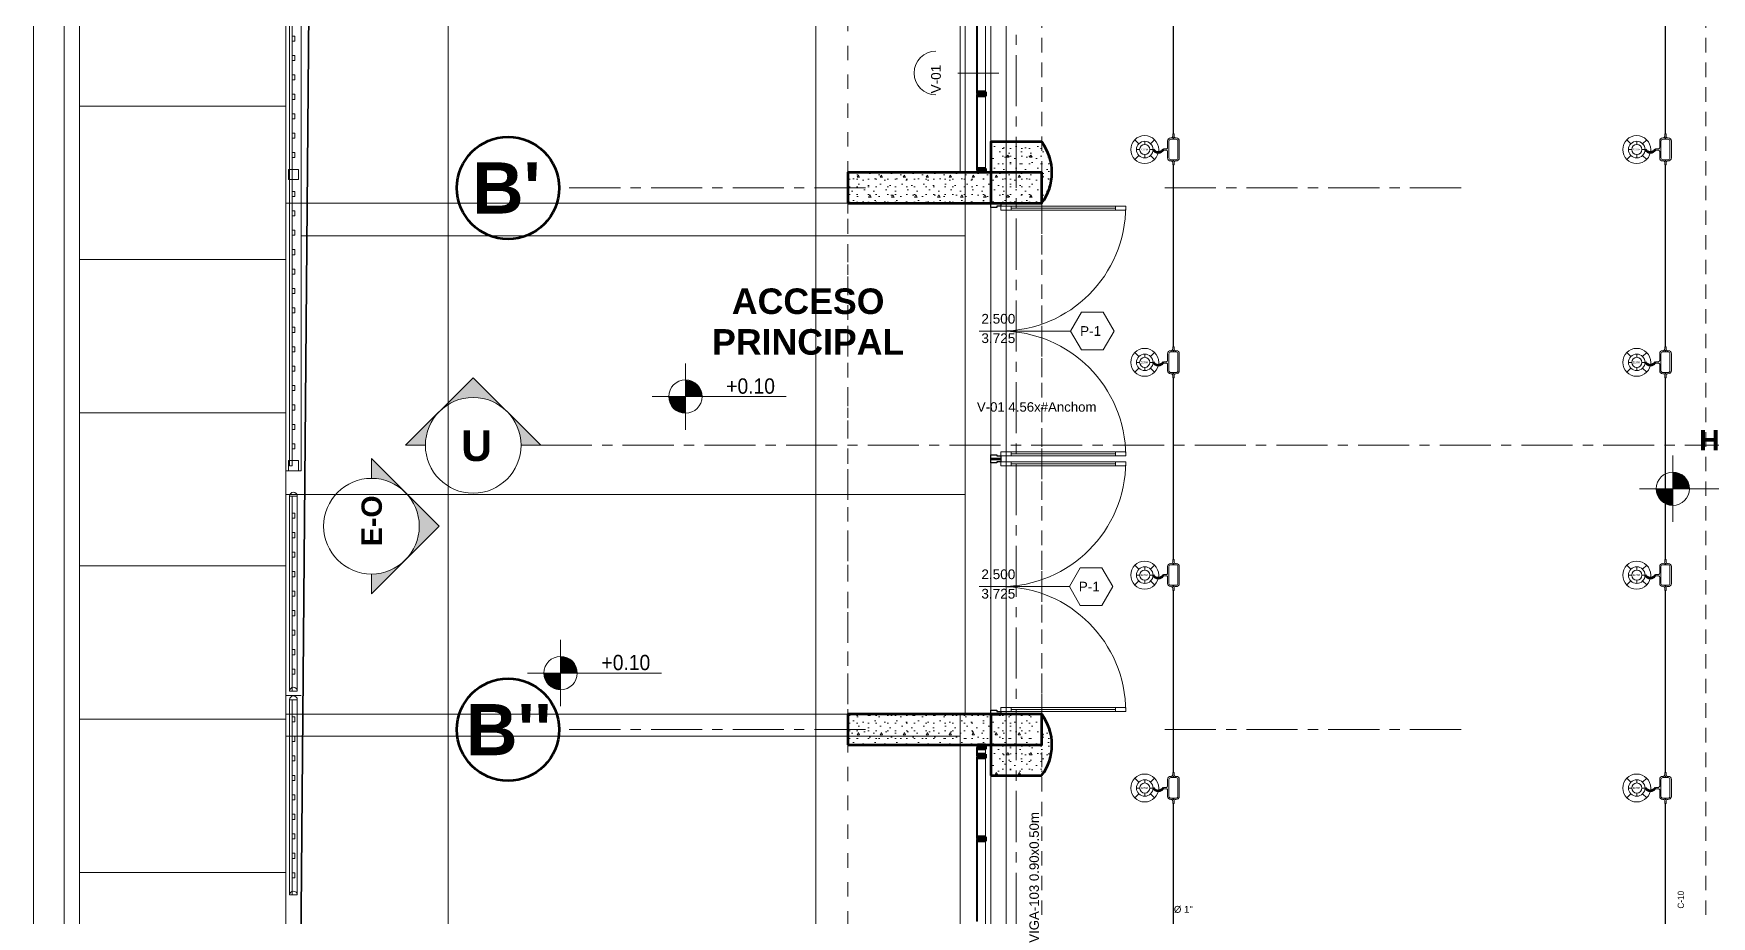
# Model space of a CAD drawing. Header units: inches. Extents: x -38 to 5698, y -33 to 92.
# Drawn here: x -0.3 to 16.13, y 19.07 to 27.71 of the extents above; entities that cross this region are included whole.
import ezdxf
from ezdxf.lldxf.tags import DXFTag

# ---------------------------------------------------------------- set-up
doc = ezdxf.new("R2010")
doc.units = ezdxf.units.IN
doc.header["$MEASUREMENT"] = 0
doc.set_wipeout_variables(frame=1)
doc.header["$PDMODE"] = 1
for name, pattern in [('CONTINUA', [0]), ('Hidden Line', [0.195611, 0.141111, -0.0545]), ('Oculto', [0.15875, 0.105833, -0.052917]), ('Punto & Raya', [0.65, 0.5, -0.075, 0, -0.075]), ('Rayas', [0.282222, 0.141111, -0.141111]), ('super', [0.125, 0.075, -0.05]), ('Wipeout_Contour', [1, 0, -1])]:
    doc.linetypes.add(name, pattern=pattern)
for name, color, linetype, lineweight in [('00 IE CKTO ILUMINACION', 3, 'Continuous', 50), ('01 IE LUM LED EMP DN570B', 3, 'Continuous', 13), ('ALUMBRADO_CONDUIT', 30, 'CONDUIT1', 30), ('Bancas', 1, 'Continuous', 13), ('CABLEADO EXT.', 3, 'PVCSUBT', 30), ('Simb_Alumbrado', 140, 'CONTINUA', 30)]:
    doc.layers.add(name, color=color, linetype=linetype, lineweight=lineweight)
for name, color, linetype in [('02 _ ARQ _ ALB _ Ejes Generales', 7, 'Continuous'), ('02 _ ARQ _ ZON _ Espacio.3D', 7, 'Continuous'), ('08 _ STR _ EXT _ 06 Columnas', 7, 'Continuous'), ('08 _ STR _ EXT _ 07 Losa Aligerada', 7, 'Continuous'), ('08 _ STR _ EXT _ 09 Vigas', 7, 'Continuous'), ('08 _ STR _ EXT _ 10 Vereda Exterior', 7, 'Continuous'), ('08 _ STR _ EXT _ Cerco Perimetrico', 7, 'Continuous'), ('08 _ STR _ EXT _ Pista exterior', 7, 'Continuous'), ('1TEXT', 8, 'Continuous'), ('Acabado - Muros', 7, 'Continuous'), ('Anotaciones - Textos', 7, 'Continuous'), ('Dibujo 2D - General', 7, 'Continuous'), ('ESQUEMAS', 7, 'Continuous'), ('Estructura - 03 LOSA', 7, 'Continuous'), ('Estructura - 04 MURO', 7, 'Continuous'), ('Estructura Compleja - Cubiertas', 7, 'Continuous'), ('Marcador - Alzados', 7, 'Continuous'), ('Marcador - Secciones', 251, 'Continuous'), ('Notas - Etiquetas', 251, 'Continuous'), ('Notas - Textos', 7, 'Continuous')]:
    doc.layers.add(name, color=color, linetype=linetype)
doc.styles.add('Arial', font='arial.ttf')
doc.styles.add('Estilo_Generado_1', font='swisseb.ttf')
doc.styles.add('Estilo_Generado_4', font='swisse.ttf')
doc.styles.add('{18b73a54-fa43-428c-adcb-c1c7bbdf2c84}', font='Simplex.shx')
tags = doc.linetypes.add('CONDUIT1', pattern='A,1,-0.19772,["con",{18b73a54-fa43-428c-adcb-c1c7bbdf2c84},S=0.2,R=0,X=0,Y=-0.065594],-0.593642', length=1.791362).pattern_tags.tags
tags[6] = DXFTag(74, 10)
tags = doc.linetypes.add('PVCSUBT', pattern='A,0.6,-0.3,0.6,-0.075691,["PVC",Standard,S=0.2,R=0,X=0,Y=-0.093724],-0.621005', length=2.196696).pattern_tags.tags
tags[10] = DXFTag(74, 10)
pattern_1 = [(360, (3.7574, 18.3027), (0, 2.53199), []), (90, (3.7574, 18.3027), (-3.6, 0), [])]
pattern_2 = [(0, (0, 0), (0, 0.3897114), [0.024375, -0.200625]), (0, (0.1125, 0.19486), (0, 0.3897114), [0.024375, -0.200625]), (60, (0, 0), (-0.3375, 0.1948557), [0.024375, -0.200625]), (60, (0.225, 0), (-0.3375, 0.1948557), [0.024375, -0.200625]), (120, (0.02437, 0), (0.3375, 0.1948557), [0.024375, -0.200625]), (120, (0.24938, 0), (0.3375, 0.1948557), [0.024375, -0.200625]), (0, (0, 0.0375), (0, 0.075), [0, -0.075, 0, -0.1125]), (45, (0.0375, 0.0375), (-0.053033, 0.053033), [0, -0.05625, 0, -0.09375])]

# ---------------------------------------------------------------- blocks, each defined once
blk = doc.blocks.new('LUMINARIA 2')
at = {"layer": '01 IE LUM LED EMP DN570B'}
for p, q in [((-0.094, 0.094), (-0.159, 0.158)), ((0.094, 0.094), (0.159, 0.158)), ((-0.094, -0.094), (-0.159, -0.158)), ((0.094, -0.094), (0.159, -0.158))]:
    blk.add_line(p, q, dxfattribs=at)
at = {"layer": '01 IE LUM LED EMP DN570B', "ltscale": 0.4}
for p, q in [((-0.081, 0), (-0.133, 0)), ((0, 0.081), (0, 0.133)), ((0.081, 0), (0.133, 0)), ((0, -0.081), (0, -0.133))]:
    blk.add_line(p, q, dxfattribs=at)
at = {"layer": '01 IE LUM LED EMP DN570B'}
for radius in [0.224, 0.133]:
    blk.add_circle((0, 0), radius, dxfattribs=at)
at = {"layer": '01 IE LUM LED EMP DN570B', "ltscale": 0.4}
blk.add_circle((0, 0), 0.0813, dxfattribs=at)
at = {"layer": '01 IE LUM LED EMP DN570B', "color": 8, "linetype": 'ByBlock', "lineweight": 80, "insert": (-0.065, 0.016), "char_height": 0.03, "width": 0.17858, "attachment_point": 1}
blk.add_mtext('{\\C3;22.5W}', dxfattribs=at)
blk = doc.blocks.new('oval t')
at = {"layer": 'Simb_Alumbrado', "lineweight": 13}
blk.add_lwpolyline([(0.014, 0.01, -0.414214), (0.004, 0.02), (0.004, 0.042), (-0.006, 0.042), (-0.006, 0.02, -0.414214), (-0.016, 0.01), (-0.066, 0.01, 0.414214), (-0.09, -0.014), (-0.09, -0.018, -0.414214), (-0.102, -0.03), (-0.121, -0.03), (-0.121, -0.04), (-0.102, -0.04, -0.451917), (-0.09, -0.054, 0.451917), (-0.066, -0.081), (0.066, -0.081, 0.414214), (0.09, -0.057), (0.09, -0.051, -0.398753), (0.102, -0.04), (0.121, -0.04), (0.121, -0.03), (0.102, -0.03, -0.368669), (0.09, -0.018), (0.09, -0.014, 0.414214), (0.066, 0.01), (0.014, 0.01)], format="xyb", dxfattribs=at)
blk.add_lwpolyline([(-0.066, 0), (0.066, 0, -0.414214), (0.08, -0.014), (0.08, -0.057, -0.414214), (0.066, -0.07), (-0.066, -0.07, -0.414214), (-0.08, -0.057), (-0.08, -0.014, -0.414214)], format="xyb", close=True, dxfattribs=at)
for points in [[(-0.091, -0.035), (-0.083, -0.035)], [(-0.087, -0.031), (-0.087, -0.039)], [(0.084, -0.035), (0.092, -0.035)], [(0.088, -0.031), (0.088, -0.039)]]:
    blk.add_lwpolyline(points, dxfattribs=at)
for centre in [(-0.087, -0.035), (0.088, -0.035)]:
    blk.add_circle(centre, 0.00419, dxfattribs=at)

msp = doc.modelspace()

# ---------------------------------------------------------------- hatches: boundary and pattern name
at = {"linetype": 'Continuous', "lineweight": 13, "true_color": 0x636466}
for points in [[(6.081, 24.159), (6.243, 24.159), (6.231, 24.221), (6.196, 24.274), (6.143, 24.309), (6.081, 24.321)], [(6.081, 24.159), (5.918, 24.159), (5.931, 24.097), (5.966, 24.044), (6.018, 24.009), (6.081, 23.996)], [(15.748, 23.257), (15.911, 23.257), (15.898, 23.319), (15.863, 23.372), (15.81, 23.407), (15.748, 23.419)], [(15.748, 23.257), (15.586, 23.257), (15.598, 23.194), (15.633, 23.142), (15.686, 23.106), (15.748, 23.094)], [(4.86, 21.454), (5.023, 21.454), (5.01, 21.516), (4.975, 21.568), (4.922, 21.604), (4.86, 21.616)], [(4.86, 21.454), (4.698, 21.454), (4.71, 21.391), (4.745, 21.339), (4.798, 21.303), (4.86, 21.291)]]:
    msp.add_hatch(color=251, dxfattribs=at).paths.add_polyline_path(points)
at = {"linetype": 'Continuous', "lineweight": 5, "true_color": 0x636466}
h = msp.add_hatch(dxfattribs=at)
h.set_pattern_fill('LADRILLO_COMÚN_0002', color=251, style=0, pattern_type=2)
h.set_pattern_definition([(45, (0, 0), (-0.03005204, 0.03005204), [])])
h.paths.add_polyline_path([(9.07, 23.55), (9.17, 23.55), (9.17, 23.55), (9.07, 23.55)])
at = {"layer": '08 _ STR _ EXT _ 10 Vereda Exterior', "linetype": 'Continuous', "lineweight": 13}
h = msp.add_hatch(dxfattribs=at)
h.set_pattern_fill('CEMENTO_PULIDO_Y_BRUÑADO_FA', color=251, style=0, pattern_type=2)
h.set_pattern_definition([(360, (3.7574, 23.198), (0, 2.532), []), (90, (3.7574, 23.198), (-3.6, 0), [])])
h.paths.add_polyline_path([(2.17, 26.05), (2.17, 21.05), (8.82, 21.05), (8.821, 26.05)])
h = msp.add_hatch(dxfattribs=at)
h.set_pattern_fill('RETÍCULA_100X100_0002', color=251, style=0, pattern_type=2)
h.set_pattern_definition(pattern_1)
h.paths.add_polyline_path([(2.17, 3.621), (4.291, 1.5), (9.32, 1.5), (9.32, 6.5), (40.52, 6.5), (40.52, 1.5), (52.92, 1.5), (52.92, 19.086), (51.57, 19.086), (51.57, 7.2), (9.07, 7.2), (9.07, 7.85), (6.52, 7.85, -0.414214), (6.27, 8.1), (6.27, 8.85, -0.414213), (6.52, 9.1), (9.07, 9.1), (9.07, 12), (6.52, 12, -0.414214), (6.27, 12.25), (6.27, 13, -0.414213), (6.52, 13.25), (9.07, 13.25), (9.07, 16.15), (6.52, 16.15, -0.414214), (6.27, 16.4), (6.27, 17.15, -0.414213), (6.52, 17.4), (8.77, 17.4), (8.771, 21.05), (2.17, 21.05)])
at = {"layer": 'Estructura - 03 LOSA', "linetype": 'Continuous', "lineweight": 13}
h = msp.add_hatch(dxfattribs=at)
h.set_pattern_fill('CEMENTO_PULIDO_Y_BRUÑADO_FA', color=251, style=0, pattern_type=2)
h.set_pattern_definition(pattern_1)
h.paths.add_polyline_path([(2.17, 26.05), (8.821, 26.05), (8.822, 29.453), (8.822, 30.7), (8.25, 30.7), (8.25, 33.82), (9.07, 33.82), (9.07, 39.9), (23.57, 39.9), (51.57, 39.9), (51.57, 23.382), (52.92, 23.382), (52.92, 40.85), (9.07, 40.85), (2.17, 40.85)])
at = {"layer": 'Marcador - Alzados', "linetype": 'Continuous', "lineweight": 13}
for points in [[(3.008, 23.553), (3.008, 23.359, -0.198912), (3.339, 23.222)], [(3.339, 23.222, -0.414214), (3.339, 22.559), (3.67, 22.891)], [(3.008, 22.228), (3.339, 22.559, -0.198912), (3.008, 22.422)]]:
    msp.add_hatch(color=7, dxfattribs=at).paths.add_polyline_path(points)
at = {"layer": 'Marcador - Secciones', "linetype": 'Continuous', "lineweight": 13}
for points in [[(3.673, 24.013, -0.414214), (4.335, 24.013), (4.004, 24.344)], [(3.342, 23.682), (3.536, 23.682, -0.198912), (3.673, 24.013)], [(4.667, 23.682), (4.335, 24.013, -0.198912), (4.473, 23.682)]]:
    msp.add_hatch(color=7, dxfattribs=at).paths.add_polyline_path(points)

# ---------------------------------------------------------------- linework, layer by layer
at = {"color": 251, "linetype": 'Continuous', "lineweight": 25, "true_color": 0x636466}
for p, q in [((9.07, 26.05), (9.17, 26.05)), ((9.07, 26.01), (9.07, 26.05)), ((9.13, 26.01), (9.07, 26.01)), ((9.17, 26.022), (9.13, 26.022)), ((9.13, 26.022), (9.13, 26.01)), ((9.17, 26.05), (9.17, 26.022)), ((9.07, 23.59), (9.13, 23.59)), ((9.07, 23.55), (9.07, 23.59)), ((9.17, 23.55), (9.07, 23.55)), ((9.07, 23.55), (9.17, 23.55)), ((9.07, 23.51), (9.07, 23.55)), ((9.13, 23.51), (9.07, 23.51)), ((9.13, 23.59), (9.13, 23.578)), ((9.13, 23.578), (9.17, 23.578)), ((9.17, 23.522), (9.13, 23.522)), ((9.13, 23.522), (9.13, 23.51)), ((9.17, 23.578), (9.17, 23.55)), ((9.17, 23.55), (9.17, 23.522)), ((9.07, 21.09), (9.13, 21.09)), ((9.07, 21.05), (9.07, 21.09)), ((9.17, 21.05), (9.07, 21.05)), ((9.13, 21.09), (9.13, 21.078)), ((9.13, 21.078), (9.17, 21.078)), ((9.17, 21.078), (9.17, 21.05))]:
    msp.add_line(p, q, dxfattribs=at)
at = {"color": 251, "linetype": 'Continuous', "lineweight": 80, "true_color": 0x636466}
for p, q in [((9.07, 26.05), (9.17, 26.05)), ((9.07, 23.55), (9.17, 23.55)), ((9.07, 23.55), (9.17, 23.55)), ((9.07, 21.05), (9.17, 21.05))]:
    msp.add_line(p, q, dxfattribs=at)
at = {"color": 251, "linetype": 'Continuous', "lineweight": 15, "true_color": 0x636466}
for p, q in [((9.27, 26.022), (9.17, 26.022)), ((9.17, 26.022), (9.17, 25.982)), ((9.17, 25.982), (9.27, 25.982)), ((9.27, 25.982), (9.27, 26.022)), ((10.292, 26.002), (9.27, 26.002)), ((10.392, 26.022), (10.292, 26.022)), ((10.292, 26.022), (10.292, 25.982)), ((10.292, 25.982), (10.392, 25.982)), ((10.392, 25.982), (10.392, 26.022)), ((9.17, 23.618), (9.27, 23.618)), ((9.17, 23.578), (9.17, 23.618)), ((9.27, 23.578), (9.17, 23.578)), ((9.27, 23.522), (9.17, 23.522)), ((9.17, 23.522), (9.17, 23.482)), ((9.27, 23.618), (9.27, 23.578)), ((10.292, 23.598), (9.27, 23.598)), ((9.27, 23.482), (9.27, 23.522)), ((10.292, 23.502), (9.27, 23.502)), ((10.292, 23.578), (10.292, 23.618)), ((10.292, 23.618), (10.392, 23.618)), ((10.392, 23.578), (10.292, 23.578)), ((10.392, 23.522), (10.292, 23.522)), ((10.292, 23.522), (10.292, 23.482)), ((10.392, 23.618), (10.392, 23.578)), ((10.392, 23.482), (10.392, 23.522)), ((9.17, 23.482), (9.27, 23.482)), ((10.292, 23.482), (10.392, 23.482)), ((9.17, 21.118), (9.27, 21.118)), ((9.17, 21.078), (9.17, 21.118)), ((9.27, 21.078), (9.17, 21.078)), ((9.27, 21.118), (9.27, 21.078)), ((10.292, 21.098), (9.27, 21.098)), ((10.292, 21.078), (10.292, 21.118)), ((10.292, 21.118), (10.392, 21.118)), ((10.392, 21.078), (10.292, 21.078)), ((10.392, 21.118), (10.392, 21.078))]:
    msp.add_line(p, q, dxfattribs=at)
at = {"color": 251, "linetype": 'Continuous', "lineweight": 13, "true_color": 0x636466}
for p, q in [((9.853, 24.8), (8.957, 24.8)), ((6.081, 23.834), (6.081, 24.484)), ((5.756, 24.159), (7.067, 24.159)), ((15.748, 22.932), (15.748, 23.582)), ((15.423, 23.257), (16.734, 23.257)), ((9.84, 22.3), (8.957, 22.3)), ((4.86, 21.129), (4.86, 21.779)), ((4.535, 21.454), (5.847, 21.454))]:
    msp.add_line(p, q, dxfattribs=at)
at = {"color": 165, "linetype": 'Continuous', "lineweight": 15}
for p, q in [((10.292, 23.618), (10.292, 23.578)), ((10.292, 21.118), (10.292, 21.078))]:
    msp.add_line(p, q, dxfattribs=at)
at = {"color": 165, "linetype": 'Continuous', "lineweight": 15, "flags": 128}
for points in [[(9.27, 26.022), (9.27, 25.982), (10.292, 25.982), (10.292, 26.022)], [(10.292, 26.022), (9.27, 26.022)], [(9.27, 26.002), (10.292, 26.002)], [(9.27, 23.618), (10.292, 23.618)], [(10.292, 23.578), (9.27, 23.578), (9.27, 23.618)], [(9.27, 23.598), (10.292, 23.598)], [(9.27, 23.522), (9.27, 23.482), (10.292, 23.482), (10.292, 23.522)], [(10.292, 23.522), (9.27, 23.522)], [(9.27, 23.502), (10.292, 23.502)], [(9.27, 21.118), (10.292, 21.118)], [(10.292, 21.078), (9.27, 21.078), (9.27, 21.118)], [(9.27, 21.098), (10.292, 21.098)]]:
    msp.add_lwpolyline(points, dxfattribs=at)
at = {"color": 251, "linetype": 'Continuous', "lineweight": 13, "flags": 128}
for points in [[(10.278, 24.8), (10.171, 24.984), (9.959, 24.984), (9.853, 24.8), (9.959, 24.616), (10.171, 24.616)], [(10.265, 22.3), (10.158, 22.484), (9.946, 22.484), (9.84, 22.3), (9.946, 22.116), (10.158, 22.116)]]:
    msp.add_lwpolyline(points, close=True, dxfattribs=at)
at = {"color": 251, "linetype": 'Continuous', "lineweight": 13, "true_color": 0x636466}
for centre in [(6.081, 24.159), (15.748, 23.257), (4.86, 21.454)]:
    msp.add_circle(centre, 0.163, dxfattribs=at)
at = {"color": 165, "linetype": 'Continuous', "lineweight": 15}
for centre, start, end in [((9.17, 26.022), 270, 0), ((9.17, 23.578), 0, 90), ((9.17, 23.522), 270, 0), ((9.17, 21.078), 0, 90)]:
    msp.add_arc(centre, 1.222, start, end, dxfattribs=at)
at = {"layer": '02 _ ARQ _ ALB _ Ejes Generales', "color": 251, "linetype": 'Punto & Raya', "lineweight": 13}
for p, q in [((9.32, 45.9), (9.32, 2.05)), ((7.845, 26.2), (4.845, 26.2)), ((10.775, 26.2), (13.775, 26.2)), ((7.845, 20.9), (4.845, 20.9)), ((10.775, 20.9), (13.775, 20.9))]:
    msp.add_line(p, q, dxfattribs=at)
at = {"layer": '02 _ ARQ _ ALB _ Ejes Generales', "color": 7, "linetype": 'Continuous', "lineweight": 60}
for centre in [(4.345, 26.2), (4.345, 20.9)]:
    msp.add_circle(centre, 0.5, dxfattribs=at)
at = {"layer": '02 _ ARQ _ ALB _ Ejes Generales', "color": 7, "linetype": 'Punto & Raya', "lineweight": 13}
for p in [(5.845, 26.2), (5.845, 26.2), (5.845, 20.9), (5.845, 20.9)]:
    msp.add_point(p, dxfattribs=at)
at = {"layer": '02 _ ARQ _ ZON _ Espacio.3D', "color": 254, "linetype": 'Continuous', "lineweight": 0, "flags": 128}
msp.add_lwpolyline([(23.97, 29.7), (9.07, 29.7), (9.07, 17.4)], dxfattribs=at)
at = {"layer": '08 _ STR _ EXT _ 07 Losa Aligerada', "color": 254, "linetype": 'Rayas', "lineweight": 18, "flags": 128}
msp.add_lwpolyline([(8.17, 27.939), (7.67, 27.939), (7.67, 5.8), (25.235, 5.8), (25.235, 7.2), (30.431, 7.2), (30.431, 6), (37.07, 6), (37.07, 3.375), (44.57, 3.375), (44.57, 6.05), (52.32, 6.05), (52.32, 15), (51.57, 15), (51.57, 18.1), (51.57, 18.1), (51.57, 20.35), (46.67, 20.35), (46.67, 22.35), (46.67, 22.6), (46.67, 24.5), (46.67, 24.75), (46.67, 26.75), (51.57, 26.75), (51.57, 29.7), (51.57, 29.7), (51.57, 35.2), (52.52, 35.2), (52.52, 41.1), (38.955, 41.1), (38.955, 40.8), (34.048, 40.8), (34.048, 40.5), (23.37, 40.5), (23.37, 43.874), (16.27, 43.874), (16.27, 39.9), (11.12, 39.9), (11.12, 40.95), (8.02, 40.95), (8.02, 37.7), (9.07, 37.7), (9.07, 33.9), (8.17, 33.9)], close=True, dxfattribs=at)
at = {"layer": '08 _ STR _ EXT _ 07 Losa Aligerada', "color": 254, "linetype": 'Continuous', "lineweight": 18, "flags": 128}
msp.add_lwpolyline([(51.57, 39.9), (9.07, 39.9), (9.07, 33.82), (8.25, 33.82), (8.25, 30.7), (9.07, 30.7), (9.07, 17.4)], dxfattribs=at)
at = {"layer": '08 _ STR _ EXT _ 09 Vigas', "color": 251, "linetype": 'Hidden Line', "lineweight": 13}
for p, q in [((9.57, 17.4), (9.57, 29.7)), ((16.07, 17.4), (16.07, 29.7))]:
    msp.add_line(p, q, dxfattribs=at)
at = {"layer": '08 _ STR _ EXT _ 09 Vigas', "color": 251, "linetype": 'super', "lineweight": 13}
for p, q in [((7.67, 20.75), (7.67, 26.35)), ((9.57, 20.75), (9.57, 26.35))]:
    msp.add_line(p, q, dxfattribs=at)
at = {"layer": '08 _ STR _ EXT _ 10 Vereda Exterior', "color": 7, "linetype": 'Continuous', "lineweight": 13}
for p, q in [((-0.3, 0), (-0.3, 71.641)), ((0, 0), (0, 71.641))]:
    msp.add_line(p, q, dxfattribs=at)
at = {"layer": '08 _ STR _ EXT _ 10 Vereda Exterior', "color": 7, "linetype": 'Continuous', "lineweight": 18, "flags": 128}
msp.add_lwpolyline([(2.17, 21.05), (8.82, 21.05), (8.821, 26.05), (2.17, 26.05)], dxfattribs=at)
msp.add_lwpolyline([(51.57, 7.2), (9.07, 7.2), (9.07, 7.85), (6.52, 7.85, -0.414214), (6.27, 8.1), (6.27, 8.85, -0.414213), (6.52, 9.1), (9.07, 9.1), (9.07, 12), (6.52, 12, -0.414214), (6.27, 12.25), (6.27, 13, -0.414213), (6.52, 13.25), (9.07, 13.25), (9.07, 16.15), (6.52, 16.15, -0.414214), (6.27, 16.4), (6.27, 17.15, -0.414213), (6.52, 17.4), (8.77, 17.4), (8.771, 21.05)], format="xyb", dxfattribs=at)
at = {"layer": '08 _ STR _ EXT _ Pista exterior', "color": 7, "linetype": 'Continuous', "lineweight": 13, "flags": 128}
msp.add_lwpolyline([(-0.3, 71.64), (-0.3, 0)], dxfattribs=at)
at = {"layer": 'ALUMBRADO_CONDUIT', "color": 30, "lineweight": 30, "ltscale": 0.4, "true_color": 0xf26722}
for p, q in [((10.859, 26.73), (10.859, 28.508)), ((15.676, 26.73), (15.676, 28.429)), ((10.859, 24.647), (10.859, 26.425)), ((15.676, 24.647), (15.676, 26.425)), ((10.859, 22.565), (10.859, 24.343)), ((15.676, 22.565), (15.676, 24.343)), ((10.859, 20.482), (10.859, 22.261)), ((15.676, 20.482), (15.676, 22.261)), ((10.859, 18.4), (10.859, 20.178)), ((15.676, 18.4), (15.676, 20.178))]:
    msp.add_line(p, q, dxfattribs=at)
at = {"layer": 'CABLEADO EXT.', "color": 3, "lineweight": 80}
for centre in [(10.711, 26.614), (15.528, 26.614), (10.711, 24.532), (15.528, 24.532), (10.711, 22.449), (15.528, 22.449), (10.711, 20.367), (15.528, 20.367)]:
    msp.add_arc(centre, 0.0641, 216.0183, 323.9817, dxfattribs=at)
at = {"layer": 'Estructura Compleja - Cubiertas', "color": 252, "linetype": 'Continuous', "lineweight": 13, "flags": 128}
msp.add_lwpolyline([(2.17, 0.15), (2.17, 39.632)], dxfattribs=at)
at = {"layer": 'Marcador - Alzados', "color": 7, "linetype": 'Continuous', "lineweight": 13}
msp.add_line((3.67, 22.891), (3.008, 22.228), dxfattribs=at)
at = {"layer": 'Marcador - Alzados', "color": 7, "linetype": 'Continuous', "lineweight": 13, "flags": 128}
for points in [[(3.008, 23.553), (3.008, 23.359, -0.198912)], [(3.008, 22.228), (3.008, 22.422, 0.198912)]]:
    msp.add_lwpolyline(points, format="xyb", dxfattribs=at)
msp.add_lwpolyline([(3.67, 22.891), (3.008, 23.553)], dxfattribs=at)
at = {"layer": 'Marcador - Alzados', "color": 7, "linetype": 'Continuous', "lineweight": 13}
msp.add_circle((3.008, 22.891), 0.468, dxfattribs=at)
at = {"layer": 'Marcador - Secciones', "color": 7, "linetype": 'Continuous', "lineweight": 13}
for q in [(3.342, 23.682), (4.667, 23.682)]:
    msp.add_line((4.004, 24.344), q, dxfattribs=at)
at = {"layer": 'Marcador - Secciones', "color": 251, "linetype": 'Punto & Raya', "lineweight": 13}
msp.add_line((4.667, 23.682), (28.953, 23.682), dxfattribs=at)
at = {"layer": 'Marcador - Secciones', "color": 7, "linetype": 'Continuous', "lineweight": 13, "flags": 128}
for points in [[(3.342, 23.682), (3.536, 23.682, -0.198912)], [(4.667, 23.682), (4.473, 23.682, 0.198912)]]:
    msp.add_lwpolyline(points, format="xyb", dxfattribs=at)
at = {"layer": 'Marcador - Secciones', "color": 7, "linetype": 'Continuous', "lineweight": 13}
msp.add_circle((4.004, 23.682), 0.468, dxfattribs=at)
at = {"layer": 'Notas - Etiquetas', "color": 144, "linetype": 'Continuous', "lineweight": 13, "flags": 128}
msp.add_lwpolyline([(8.534, 27.111, -1), (8.534, 27.539, -1)], format="xyb", dxfattribs=at)

# ---------------------------------------------------------------- block references
at = {"layer": '01 IE LUM LED EMP DN570B', "xscale": 0.6105334384153049, "yscale": 0.6105334384153049, "zscale": 0.6105334384153049}
for p in [(10.578, 26.576), (15.395, 26.576), (10.578, 24.494), (15.395, 24.494), (10.578, 22.412), (15.395, 22.412), (10.578, 20.329), (15.395, 20.329)]:
    msp.add_blockref('LUMINARIA 2', p, dxfattribs=at)
at = {"layer": 'Bancas', "color": 252, "true_color": 0x939598, "xscale": 1.253906979044094, "yscale": 1.253906979044094, "zscale": 1.253906979044094, "rotation": 90}
for p in [(10.815, 26.577), (15.632, 26.577), (10.815, 24.495), (15.632, 24.495), (10.815, 22.413), (15.632, 22.413), (10.815, 20.33), (15.632, 20.33)]:
    msp.add_blockref('oval t', p, dxfattribs=at)

# ---------------------------------------------------------------- texts
at = {"color": 251, "lineweight": 25, "true_color": 0x636466, "char_height": 0.095, "attachment_point": 7, "style": 'Estilo_Generado_4'}
for s, insert in [('\\A1;{\\pql;\\pt0;\\fSwis721 Ex BT|b0|i0|c0|p34;2.500\\fSwis721 Ex BT|b0|i0|c0|p34;\\A1{\\H.66x;\\S^  ;}\\fSwis721 Ex BT|b0|i0|c0|p34;\\fSwis721 Ex BT|b0|i0|c0|p34;}', (8.979, 24.845)), ('\\A1;{\\pql;\\pt0;\\fSwis721 Ex BT|b0|i0|c0|p34;P-1\\fSwis721 Ex BT|b0|i0|c0|p34;\\fSwis721 Ex BT|b0|i0|c0|p34;\\fSwis721 Ex BT|b0|i0|c0|p34;}', (9.945, 24.753)), ('\\A1;{\\pql;\\pt0;\\fSwis721 Ex BT|b0|i0|c0|p34;3.725\\fSwis721 Ex BT|b0|i0|c0|p34;\\A1{\\H.66x;\\S^  ;}\\fSwis721 Ex BT|b0|i0|c0|p34;\\fSwis721 Ex BT|b0|i0|c0|p34;}', (8.979, 24.655)), ('\\A1;{\\pql;\\pt0;\\fSwis721 Ex BT|b0|i0|c0|p34;2.500\\fSwis721 Ex BT|b0|i0|c0|p34;\\A1{\\H.66x;\\S^  ;}\\fSwis721 Ex BT|b0|i0|c0|p34;\\fSwis721 Ex BT|b0|i0|c0|p34;}', (8.979, 22.345)), ('\\A1;{\\pql;\\pt0;\\fSwis721 Ex BT|b0|i0|c0|p34;P-1\\fSwis721 Ex BT|b0|i0|c0|p34;\\fSwis721 Ex BT|b0|i0|c0|p34;\\fSwis721 Ex BT|b0|i0|c0|p34;}', (9.932, 22.252)), ('\\A1;{\\pql;\\pt0;\\fSwis721 Ex BT|b0|i0|c0|p34;3.725\\fSwis721 Ex BT|b0|i0|c0|p34;\\A1{\\H.66x;\\S^  ;}\\fSwis721 Ex BT|b0|i0|c0|p34;\\fSwis721 Ex BT|b0|i0|c0|p34;}', (8.979, 22.155))]:
    msp.add_mtext(s, dxfattribs=dict(at, insert=insert))
at = {"color": 251, "lineweight": 13, "true_color": 0x636466, "char_height": 0.15, "attachment_point": 7, "style": 'Estilo_Generado_4'}
for insert in [(6.481, 24.185), (5.26, 21.48)]:
    msp.add_mtext('\\A1;{\\W0.900000x;\\pql;\\fSwis721 Ex BT|b0|i0|c0|p34;+0.10}', dxfattribs=dict(at, insert=insert))
at = {"layer": '00 IE CKTO ILUMINACION', "color": 3, "linetype": 'CONTINUA', "lineweight": 15}
msp.add_text('C-10', height=0.06, rotation=90, dxfattribs=at).set_placement((15.856, 19.149))
at = {"layer": '02 _ ARQ _ ALB _ Ejes Generales', "color": 7, "lineweight": 30, "char_height": 0.5, "attachment_point": 1, "style": 'Estilo_Generado_1'}
for s, insert in [("\\A1;{\\pql;\\pt0;\\fSwis721 Ex BT|b1|i0|c0|p34;B'}", (3.993, 26.45)), ("\\A1;{\\pql;\\pt0;\\fSwis721 Ex BT|b1|i0|c0|p34;B''}", (3.934, 21.15))]:
    msp.add_mtext(s, dxfattribs=dict(at, insert=insert))
at = {"layer": '1TEXT', "color": 50, "linetype": 'Continuous', "style": 'Arial'}
msp.add_text('%%C 1"', height=0.0679, rotation=0, dxfattribs=at).set_placement((10.863, 19.108))
at = {"layer": 'Anotaciones - Textos', "color": 7, "linetype": 'Continuous', "lineweight": 30, "insert": (7.283, 25.217), "char_height": 0.25, "attachment_point": 2, "line_spacing_factor": 0.955521, "style": 'Estilo_Generado_1'}
msp.add_mtext('\\A1;{\\pqc;\\fSwis721 Ex BT|b1|i0|c0|p34;ACCESO\\P\\pqc;\\fSwis721 Ex BT|b1|i0|c0|p34;PRINCIPAL}', dxfattribs=at)
at = {"layer": 'Marcador - Alzados', "color": 5, "lineweight": 35, "insert": (3.113, 23.192), "char_height": 0.2, "attachment_point": 9, "rotation": 90, "style": 'Estilo_Generado_1'}
msp.add_mtext('\\A1;{\\pqr;\\pt0;\\fSwis721 Ex BT|b1|i0|c0|p34;E-O}', dxfattribs=at)
at = {"layer": 'Marcador - Secciones', "color": 5, "lineweight": 25, "insert": (4.189, 23.524), "char_height": 0.3, "attachment_point": 9, "style": 'Estilo_Generado_1'}
msp.add_mtext('\\A1;{\\pqr;\\pt0;\\fSwis721 Ex BT|b1|i0|c0|p34;U}', dxfattribs=at)
at = {"layer": 'Notas - Etiquetas', "color": 8, "lineweight": 35, "insert": (8.487, 27.125), "char_height": 0.095, "attachment_point": 1, "rotation": 90, "style": 'Estilo_Generado_4'}
msp.add_mtext('\\A1;{\\pqj;\\pt0,46;\\fSwis721 Ex BT|b0|i0|c0|p34;V-01\\fSwis721 Ex BT|b0|i0|c0|p34;\\A1{\\H.66x;\\S^  ;}\\fSwis721 Ex BT|b0|i0|c0|p34;\\fSwis721 Ex BT|b0|i0|c0|p34;\\A1{\\H.66x;\\S^  ;}\\fSwis721 Ex BT|b0|i0|c0|p34; \\fSwis721 Ex BT|b0|i0|c0|p34;\\fSwis721 Ex BT|b0|i0|c0|p34;\\fSwis721 Ex BT|b0|i0|c0|p34;\\fSwis721 Ex BT|b0|i0|c0|p34;\\fSwis721 Ex BT|b0|i0|c0|p34;\\fSwis721 Ex BT|b0|i0|c0|p34;\\fSwis721 Ex BT|b0|i0|c0|p34;\\fSwis721 Ex BT|b0|i0|c0|p34;\\fSwis721 Ex BT|b0|i0|c0|p34;\\fSwis721 Ex BT|b0|i0|c0|p34;\\fSwis721 Ex BT|b0|i0|c0|p34;\\fSwis721 Ex BT|b0|i0|c0|p34;\\fSwis721 Ex BT|b0|i0|c0|p34;\\fSwis721 Ex BT|b0|i0|c0|p34;\\fSwis721 Ex BT|b0|i0|c0|p34;\\fSwis721 Ex BT|b0|i0|c0|p34;\\fSwis721 Ex BT|b0|i0|c0|p34;\\fSwis721 Ex BT|b0|i0|c0|p34;\\fSwis721 Ex BT|b0|i0|c0|p34;\\fSwis721 Ex BT|b0|i0|c0|p34;\\fSwis721 Ex BT|b0|i0|c0|p34;\\fSwis721 Ex BT|b0|i0|c0|p34;\\fSwis721 Ex BT|b0|i0|c0|p34;\\fSwis721 Ex BT|b0|i0|c0|p34;\\fSwis721 Ex BT|b0|i0|c0|p34;\\fSwis721 Ex BT|b0|i0|c0|p34;\\fSwis721 Ex BT|b0|i0|c0|p34;\\fSwis721 Ex BT|b0|i0|c0|p34;\\fSwis721 Ex BT|b0|i0|c0|p34;\\fSwis721 Ex BT|b0|i0|c0|p34;\\fSwis721 Ex BT|b0|i0|c0|p34;\\fSwis721 Ex BT|b0|i0|c0|p34;\\fSwis721 Ex BT|b0|i0|c0|p34;\\fSwis721 Ex BT|b0|i0|c0|p34;\\fSwis721 Ex BT|b0|i0|c0|p34;\\fSwis721 Ex BT|b0|i0|c0|p34;\\fSwis721 Ex BT|b0|i0|c0|p34;\\fSwis721 Ex BT|b0|i0|c0|p34;\\fSwis721 Ex BT|b0|i0|c0|p34;\\fSwis721 Ex BT|b0|i0|c0|p34;\\fSwis721 Ex BT|b0|i0|c0|p34;\\fSwis721 Ex BT|b0|i0|c0|p34;\\fSwis721 Ex BT|b0|i0|c0|p34;}', dxfattribs=at)
at = {"layer": 'Notas - Etiquetas', "color": 8, "linetype": 'Continuous', "lineweight": 13, "insert": (8.935, 24.01), "char_height": 0.0925, "attachment_point": 7, "style": 'Estilo_Generado_4'}
msp.add_mtext('\\A1;{\\pql;\\fSwis721 Ex BT|b0|i0|c0|p34;V-01\\fSwis721 Ex BT|b0|i0|c0|p34; \\fSwis721 Ex BT|b0|i0|c0|p34;4.56\\fSwis721 Ex BT|b0|i0|c0|p34;x\\fSwis721 Ex BT|b0|i0|c0|p34;#Ancho\\fSwis721 Ex BT|b0|i0|c0|p34;m}', dxfattribs=at)
at = {"layer": 'Notas - Etiquetas', "color": 8, "linetype": 'Continuous', "lineweight": 13, "insert": (9.543, 18.815), "char_height": 0.0925, "attachment_point": 7, "rotation": 90, "style": 'Estilo_Generado_4'}
msp.add_mtext('\\A1;{\\pql;\\fSwis721 Ex BT|b0|i0|c0|p34;VIGA-103\\fSwis721 Ex BT|b0|i0|c0|p34; \\fSwis721 Ex BT|b0|i0|c0|p34;0.90\\fSwis721 Ex BT|b0|i0|c0|p34;x\\fSwis721 Ex BT|b0|i0|c0|p34;0.50\\fSwis721 Ex BT|b0|i0|c0|p34;m}', dxfattribs=at)
at = {"layer": 'Notas - Textos', "color": 251, "linetype": 'Continuous', "lineweight": 13, "insert": (17.099, 23.833), "char_height": 0.2, "attachment_point": 2, "style": 'Estilo_Generado_1'}
msp.add_mtext('\\A1;{\\pqc;\\fSwis721 Ex BT|b1|i0|c0|p34;HALL GENERAL}', dxfattribs=at)

# ---------------------------------------------------------------- next in the draw order: wipeouts: each hides what was drawn before it
at = {"color": 254, "linetype": 'Wipeout_Contour', "lineweight": 0, "ltscale": 119.563409}
msp.add_wipeout([(9.02, 30.722), (8.77, 30.722), (8.77, 26.35), (9.02, 26.35)], dxfattribs=at).dxf.layer = 'Estructura - 04 MURO'
at = {"color": 254, "linetype": 'Wipeout_Contour', "lineweight": 0, "ltscale": 84.19435}
msp.add_wipeout([(8.77, 20.75), (8.77, 17.4), (9.02, 17.4), (9.02, 20.75)], dxfattribs=at).dxf.layer = 'Estructura - 04 MURO'
at = {"color": 254, "linetype": 'Wipeout_Contour', "lineweight": 0, "ltscale": 83.023543}
msp.add_wipeout([(2.17, 39.632), (0.15, 39.632), (0.15, 1.5), (2.17, 1.5)], dxfattribs=at).dxf.layer = 'Estructura Compleja - Cubiertas'

# ---------------------------------------------------------------- next in the draw order: hatches: boundary and pattern name
at = {"layer": '08 _ STR _ EXT _ 06 Columnas', "linetype": 'Continuous', "lineweight": 9}
h = msp.add_hatch(dxfattribs=at)
h.set_pattern_fill('HORMIGÓN_EN_MASA_0002', style=0, pattern_type=2)
h.set_pattern_definition(pattern_2)
h.paths.add_polyline_path([(9.07, 26.05), (9.569, 26.05, 0.163391), (9.67, 26.351, 0.16259), (9.57, 26.65), (9.07, 26.65)])
h = msp.add_hatch(dxfattribs=at)
h.set_pattern_fill('HORMIGÓN_EN_MASA_0002', style=0, pattern_type=2)
h.set_pattern_definition(pattern_2)
h.paths.add_polyline_path([(7.67, 26.05), (9.57, 26.05), (9.57, 26.35), (7.67, 26.35)])
h = msp.add_hatch(dxfattribs=at)
h.set_pattern_fill('HORMIGÓN_EN_MASA_0002', style=0, pattern_type=2)
h.set_pattern_definition(pattern_2)
h.paths.add_polyline_path([(7.67, 20.75), (9.57, 20.75), (9.57, 21.05), (7.67, 21.05)])
h = msp.add_hatch(dxfattribs=at)
h.set_pattern_fill('HORMIGÓN_EN_MASA_0002', style=0, pattern_type=2)
h.set_pattern_definition(pattern_2)
h.paths.add_polyline_path([(9.07, 20.45), (9.569, 20.45, 0.163391), (9.67, 20.751, 0.16259), (9.57, 21.05), (9.07, 21.05)])
at = {"layer": 'Acabado - Muros', "linetype": 'Continuous', "lineweight": 9}
for points in [[(8.93, 27.925), (8.93, 27.125), (8.94, 27.125), (8.94, 27.925)], [(8.93, 27.115), (8.93, 26.375), (8.94, 26.375), (8.94, 27.115)], [(8.93, 20.725), (8.93, 20.645), (8.94, 20.645), (8.94, 20.725)], [(8.93, 20.635), (8.93, 19.835), (8.94, 19.835), (8.94, 20.635)], [(8.93, 19.825), (8.93, 19.025), (8.94, 19.025), (8.94, 19.825)]]:
    msp.add_hatch(color=250, dxfattribs=at).paths.add_polyline_path(points)
at = {"layer": 'Acabado - Muros', "linetype": 'Continuous', "lineweight": 0}
for points in [[(9.02, 27.14), (8.94, 27.14), (8.94, 27.1), (9.02, 27.1)], [(9.02, 26.39), (8.94, 26.39), (8.94, 26.35), (9.02, 26.35)], [(9.02, 20.71), (9.02, 20.75), (8.94, 20.75), (8.94, 20.71)], [(9.02, 20.66), (8.94, 20.66), (8.94, 20.62), (9.02, 20.62)], [(9.02, 19.85), (8.94, 19.85), (8.94, 19.81), (9.02, 19.81)]]:
    msp.add_hatch(color=254, dxfattribs=at).paths.add_polyline_path(points)
at = {"layer": 'Estructura Compleja - Cubiertas', "linetype": 'Continuous', "lineweight": 13}
h = msp.add_hatch(dxfattribs=at)
h.set_pattern_fill('CEMENTO_PULIDO_1_50X3_00_69', color=252, style=0, pattern_type=2)
h.set_pattern_definition([(0, (0, 0), (0, 1.5), []), (90, (0, 0), (-3, 0), [])])
h.paths.add_polyline_path([(2.17, 39.632), (0.15, 39.632), (0.15, 1.5), (2.17, 1.5)])

# ---------------------------------------------------------------- next in the draw order: linework, layer by layer
at = {"layer": '08 _ STR _ EXT _ 06 Columnas', "color": 7, "linetype": 'Continuous', "lineweight": 60, "flags": 128}
for points in [[(9.07, 26.05), (9.569, 26.05, 0.334877), (9.57, 26.65), (9.07, 26.65)], [(9.07, 20.45), (9.569, 20.45, 0.334877), (9.57, 21.05), (9.07, 21.05)]]:
    msp.add_lwpolyline(points, format="xyb", close=True, dxfattribs=at)
at = {"layer": '08 _ STR _ EXT _ 06 Columnas', "color": 7, "linetype": 'Continuous', "lineweight": 80, "flags": 128}
for points in [[(7.67, 26.05), (9.57, 26.05), (9.57, 26.35), (7.67, 26.35)], [(7.67, 20.75), (9.57, 20.75), (9.57, 21.05), (7.67, 21.05)]]:
    msp.add_lwpolyline(points, close=True, dxfattribs=at)
at = {"layer": '08 _ STR _ EXT _ 09 Vigas', "color": 251, "linetype": 'Hidden Line', "lineweight": 13}
msp.add_line((9.07, 7.2), (9.07, 37.7), dxfattribs=at)
at = {"layer": '08 _ STR _ EXT _ 09 Vigas', "color": 251, "linetype": 'super', "lineweight": 13}
for p, q in [((9.57, 26.35), (7.67, 26.35)), ((9.57, 20.75), (7.67, 20.75))]:
    msp.add_line(p, q, dxfattribs=at)
at = {"layer": '08 _ STR _ EXT _ Cerco Perimetrico', "color": 7, "linetype": 'Continuous', "lineweight": 13}
msp.add_line((2.17, 21.234), (2.32, 21.234), dxfattribs=at)
at = {"layer": '08 _ STR _ EXT _ Cerco Perimetrico', "color": 167, "linetype": 'Continuous', "lineweight": 18, "flags": 128}
for points in [[(2.282, 23.185, 1), (2.207, 23.185)], [(2.282, 21.277, 1), (2.207, 21.277)], [(2.282, 21.192, 1), (2.207, 21.192, 1)], [(2.282, 19.283, 1), (2.207, 19.283, 1)]]:
    msp.add_lwpolyline(points, format="xyb", dxfattribs=at)
for points in [[(2.282, 23.185), (2.207, 23.185), (2.207, 21.277), (2.282, 21.277)], [(2.207, 19.283), (2.282, 19.283), (2.282, 21.192), (2.207, 21.192)]]:
    msp.add_lwpolyline(points, close=True, dxfattribs=at)
for points in [[(2.232, 21.277), (2.232, 23.185)], [(2.232, 22.969), (2.257, 22.969), (2.257, 23.019), (2.232, 23.019)], [(2.232, 22.778), (2.257, 22.778), (2.257, 22.828), (2.232, 22.828)], [(2.232, 22.587), (2.257, 22.587), (2.257, 22.637), (2.232, 22.637)], [(2.232, 22.396), (2.257, 22.396), (2.257, 22.446), (2.232, 22.446)], [(2.232, 22.206), (2.257, 22.206), (2.257, 22.256), (2.232, 22.256)], [(2.232, 22.015), (2.257, 22.015), (2.257, 22.065), (2.232, 22.065)], [(2.232, 21.824), (2.257, 21.824), (2.257, 21.874), (2.232, 21.874)], [(2.232, 21.633), (2.257, 21.633), (2.257, 21.683), (2.232, 21.683)], [(2.232, 21.442), (2.257, 21.442), (2.257, 21.492), (2.232, 21.492)], [(2.232, 19.283), (2.232, 21.192)], [(2.232, 20.976), (2.257, 20.976), (2.257, 21.026), (2.232, 21.026)], [(2.232, 20.785), (2.257, 20.785), (2.257, 20.835), (2.232, 20.835)], [(2.232, 20.594), (2.257, 20.594), (2.257, 20.644), (2.232, 20.644)], [(2.232, 20.403), (2.257, 20.403), (2.257, 20.453), (2.232, 20.453)], [(2.232, 20.212), (2.257, 20.212), (2.257, 20.262), (2.232, 20.262)], [(2.232, 20.022), (2.257, 20.022), (2.257, 20.072), (2.232, 20.072)], [(2.232, 19.831), (2.257, 19.831), (2.257, 19.881), (2.232, 19.881)], [(2.232, 19.64), (2.257, 19.64), (2.257, 19.69), (2.232, 19.69)], [(2.232, 19.449), (2.257, 19.449), (2.257, 19.499), (2.232, 19.499)]]:
    msp.add_lwpolyline(points, dxfattribs=at)
at = {"layer": 'Acabado - Muros', "color": 7, "linetype": 'Continuous', "lineweight": 60}
for p, q in [((8.94, 27.14), (8.94, 27.1)), ((9.02, 27.14), (8.94, 27.14)), ((9.02, 27.14), (9.02, 27.1)), ((9.02, 27.1), (8.94, 27.1)), ((8.94, 26.39), (8.94, 26.35)), ((9.02, 26.39), (8.94, 26.39)), ((9.02, 26.35), (8.94, 26.35)), ((9.02, 26.39), (9.02, 26.35)), ((8.94, 20.75), (8.94, 20.71)), ((9.02, 20.75), (8.94, 20.75)), ((9.02, 20.71), (8.94, 20.71)), ((9.02, 20.75), (9.02, 20.71)), ((8.94, 20.66), (8.94, 20.62)), ((9.02, 20.66), (8.94, 20.66)), ((9.02, 20.62), (8.94, 20.62)), ((9.02, 20.66), (9.02, 20.62)), ((8.94, 19.85), (8.94, 19.81)), ((9.02, 19.85), (8.94, 19.85)), ((9.02, 19.81), (8.94, 19.81)), ((9.02, 19.85), (9.02, 19.81))]:
    msp.add_line(p, q, dxfattribs=at)
at = {"layer": 'Acabado - Muros', "color": 7, "linetype": 'Continuous', "lineweight": 13, "flags": 128}
for points in [[(8.93, 27.925), (8.94, 27.925), (8.94, 27.125), (8.93, 27.125)], [(8.93, 27.115), (8.94, 27.115), (8.94, 26.375), (8.93, 26.375)], [(8.93, 20.725), (8.94, 20.725), (8.94, 20.645), (8.93, 20.645)], [(8.93, 20.635), (8.94, 20.635), (8.94, 19.835), (8.93, 19.835)], [(8.93, 19.825), (8.94, 19.825), (8.94, 19.025), (8.93, 19.025)]]:
    msp.add_lwpolyline(points, close=True, dxfattribs=at)
at = {"layer": 'Dibujo 2D - General', "color": 7, "linetype": 'Oculto', "lineweight": 13}
msp.add_lwpolyline([(7.67, 20.75), (9.07, 20.75), (9.07, 20.45), (9.57, 20.45, 0.334878), (9.571, 21.05)], format="xyb", dxfattribs=at)
at = {"layer": 'ESQUEMAS', "color": 7, "linetype": 'Continuous', "lineweight": 13, "flags": 128}
msp.add_lwpolyline([(51.42, 7.35), (9.22, 7.35), (9.22, 8.15), (6.52, 8.15), (6.52, 8.9), (9.22, 8.9), (9.22, 12.275), (6.52, 12.275), (6.52, 13.025), (9.22, 13.025), (9.22, 16.4), (6.52, 16.4), (6.52, 17.15), (9.22, 17.15), (9.22, 30.953), (8.25, 30.953), (8.25, 33.82), (9.22, 33.82), (9.22, 39.75), (51.42, 39.75), (51.42, 17.95), (52.77, 17.95), (52.77, 15.15), (51.42, 15.15)], close=True, dxfattribs=at)
at = {"layer": 'Estructura - 04 MURO', "color": 7, "linetype": 'Continuous', "lineweight": 13, "flags": 128}
for points in [[(8.77, 30.722), (8.77, 26.35)], [(9.02, 26.35), (9.02, 30.722)], [(8.77, 20.75), (8.77, 17.4)], [(9.02, 20.75), (8.77, 20.75)], [(9.02, 17.4), (9.02, 20.75)]]:
    msp.add_lwpolyline(points, dxfattribs=at)
at = {"layer": 'Estructura Compleja - Cubiertas', "color": 252, "linetype": 'Continuous', "lineweight": 13, "flags": 128}
msp.add_lwpolyline([(0.15, 1.5), (0.15, 39.632)], dxfattribs=at)
at = {"layer": 'Notas - Etiquetas', "color": 144, "linetype": 'Continuous', "lineweight": 13}
msp.add_line((9.149, 27.325), (8.749, 27.325), dxfattribs=at)

# ---------------------------------------------------------------- next in the draw order: wipeouts: each hides what was drawn before it
at = {"color": 254, "linetype": 'Wipeout_Contour', "lineweight": 0, "ltscale": 128.743211}
msp.add_wipeout([(2.17, 40.782), (2.17, 23.432), (2.32, 23.432), (2.32, 40.782)], dxfattribs=at).dxf.layer = 'Estructura - 04 MURO'

# ---------------------------------------------------------------- next in the draw order: linework, layer by layer
at = {"layer": '08 _ STR _ EXT _ 10 Vereda Exterior', "color": 7, "linetype": 'Continuous', "lineweight": 18}
msp.add_line((2.17, 26.05), (2.17, 3.621), dxfattribs=at)
at = {"layer": '08 _ STR _ EXT _ Cerco Perimetrico', "color": 167, "linetype": 'Continuous', "lineweight": 18, "flags": 128}
for points in [[(2.232, 34.882), (2.207, 34.882), (2.207, 23.482), (2.232, 23.482)], [(2.295, 26.382), (2.195, 26.382), (2.195, 26.282), (2.295, 26.282)], [(2.295, 23.532), (2.195, 23.532), (2.195, 23.432), (2.295, 23.432)]]:
    msp.add_lwpolyline(points, close=True, dxfattribs=at)
for points in [[(2.232, 27.637), (2.257, 27.637), (2.257, 27.687), (2.232, 27.687)], [(2.232, 27.447), (2.257, 27.447), (2.257, 27.497), (2.232, 27.497)], [(2.232, 27.257), (2.257, 27.257), (2.257, 27.307), (2.232, 27.307)], [(2.232, 27.067), (2.257, 27.067), (2.257, 27.117), (2.232, 27.117)], [(2.232, 26.877), (2.257, 26.877), (2.257, 26.927), (2.232, 26.927)], [(2.232, 26.687), (2.257, 26.687), (2.257, 26.737), (2.232, 26.737)], [(2.232, 26.497), (2.257, 26.497), (2.257, 26.547), (2.232, 26.547)], [(2.232, 26.117), (2.257, 26.117), (2.257, 26.167), (2.232, 26.167)], [(2.232, 25.927), (2.257, 25.927), (2.257, 25.977), (2.232, 25.977)], [(2.232, 25.737), (2.257, 25.737), (2.257, 25.787), (2.232, 25.787)], [(2.232, 25.547), (2.257, 25.547), (2.257, 25.597), (2.232, 25.597)], [(2.232, 25.357), (2.257, 25.357), (2.257, 25.407), (2.232, 25.407)], [(2.232, 25.167), (2.257, 25.167), (2.257, 25.217), (2.232, 25.217)], [(2.232, 24.977), (2.257, 24.977), (2.257, 25.027), (2.232, 25.027)], [(2.232, 24.787), (2.257, 24.787), (2.257, 24.837), (2.232, 24.837)], [(2.232, 24.597), (2.257, 24.597), (2.257, 24.647), (2.232, 24.647)], [(2.232, 24.407), (2.257, 24.407), (2.257, 24.457), (2.232, 24.457)], [(2.232, 24.217), (2.257, 24.217), (2.257, 24.267), (2.232, 24.267)], [(2.232, 24.027), (2.257, 24.027), (2.257, 24.077), (2.232, 24.077)], [(2.232, 23.837), (2.257, 23.837), (2.257, 23.887), (2.232, 23.887)], [(2.232, 23.647), (2.257, 23.647), (2.257, 23.697), (2.232, 23.697)]]:
    msp.add_lwpolyline(points, dxfattribs=at)
at = {"layer": 'Dibujo 2D - General', "color": 1, "linetype": 'Continuous', "lineweight": 35}
msp.add_lwpolyline([(2.766, 71.615), (2.17, 1.5), (70.458, 1.5), (71.312, 70.818)], close=True, dxfattribs=at)
at = {"layer": 'Estructura - 03 LOSA', "color": 7, "linetype": 'Continuous', "lineweight": 18}
msp.add_line((2.17, 50.85), (2.17, 26.05), dxfattribs=at)
at = {"layer": 'Estructura - 03 LOSA', "color": 7, "linetype": 'Continuous', "lineweight": 18, "flags": 128}
msp.add_lwpolyline([(2.17, 26.05), (8.821, 26.05), (8.822, 30.7), (8.25, 30.7), (8.25, 33.82), (9.07, 33.82), (9.07, 39.9), (51.57, 39.9)], dxfattribs=at)
at = {"layer": 'Estructura - 04 MURO', "color": 7, "linetype": 'Continuous', "lineweight": 13, "flags": 128}
for points in [[(2.17, 40.782), (2.17, 23.432)], [(2.32, 23.432), (2.32, 40.782)], [(2.17, 23.432), (2.32, 23.432)]]:
    msp.add_lwpolyline(points, dxfattribs=at)

doc.saveas('drawing.dxf')
